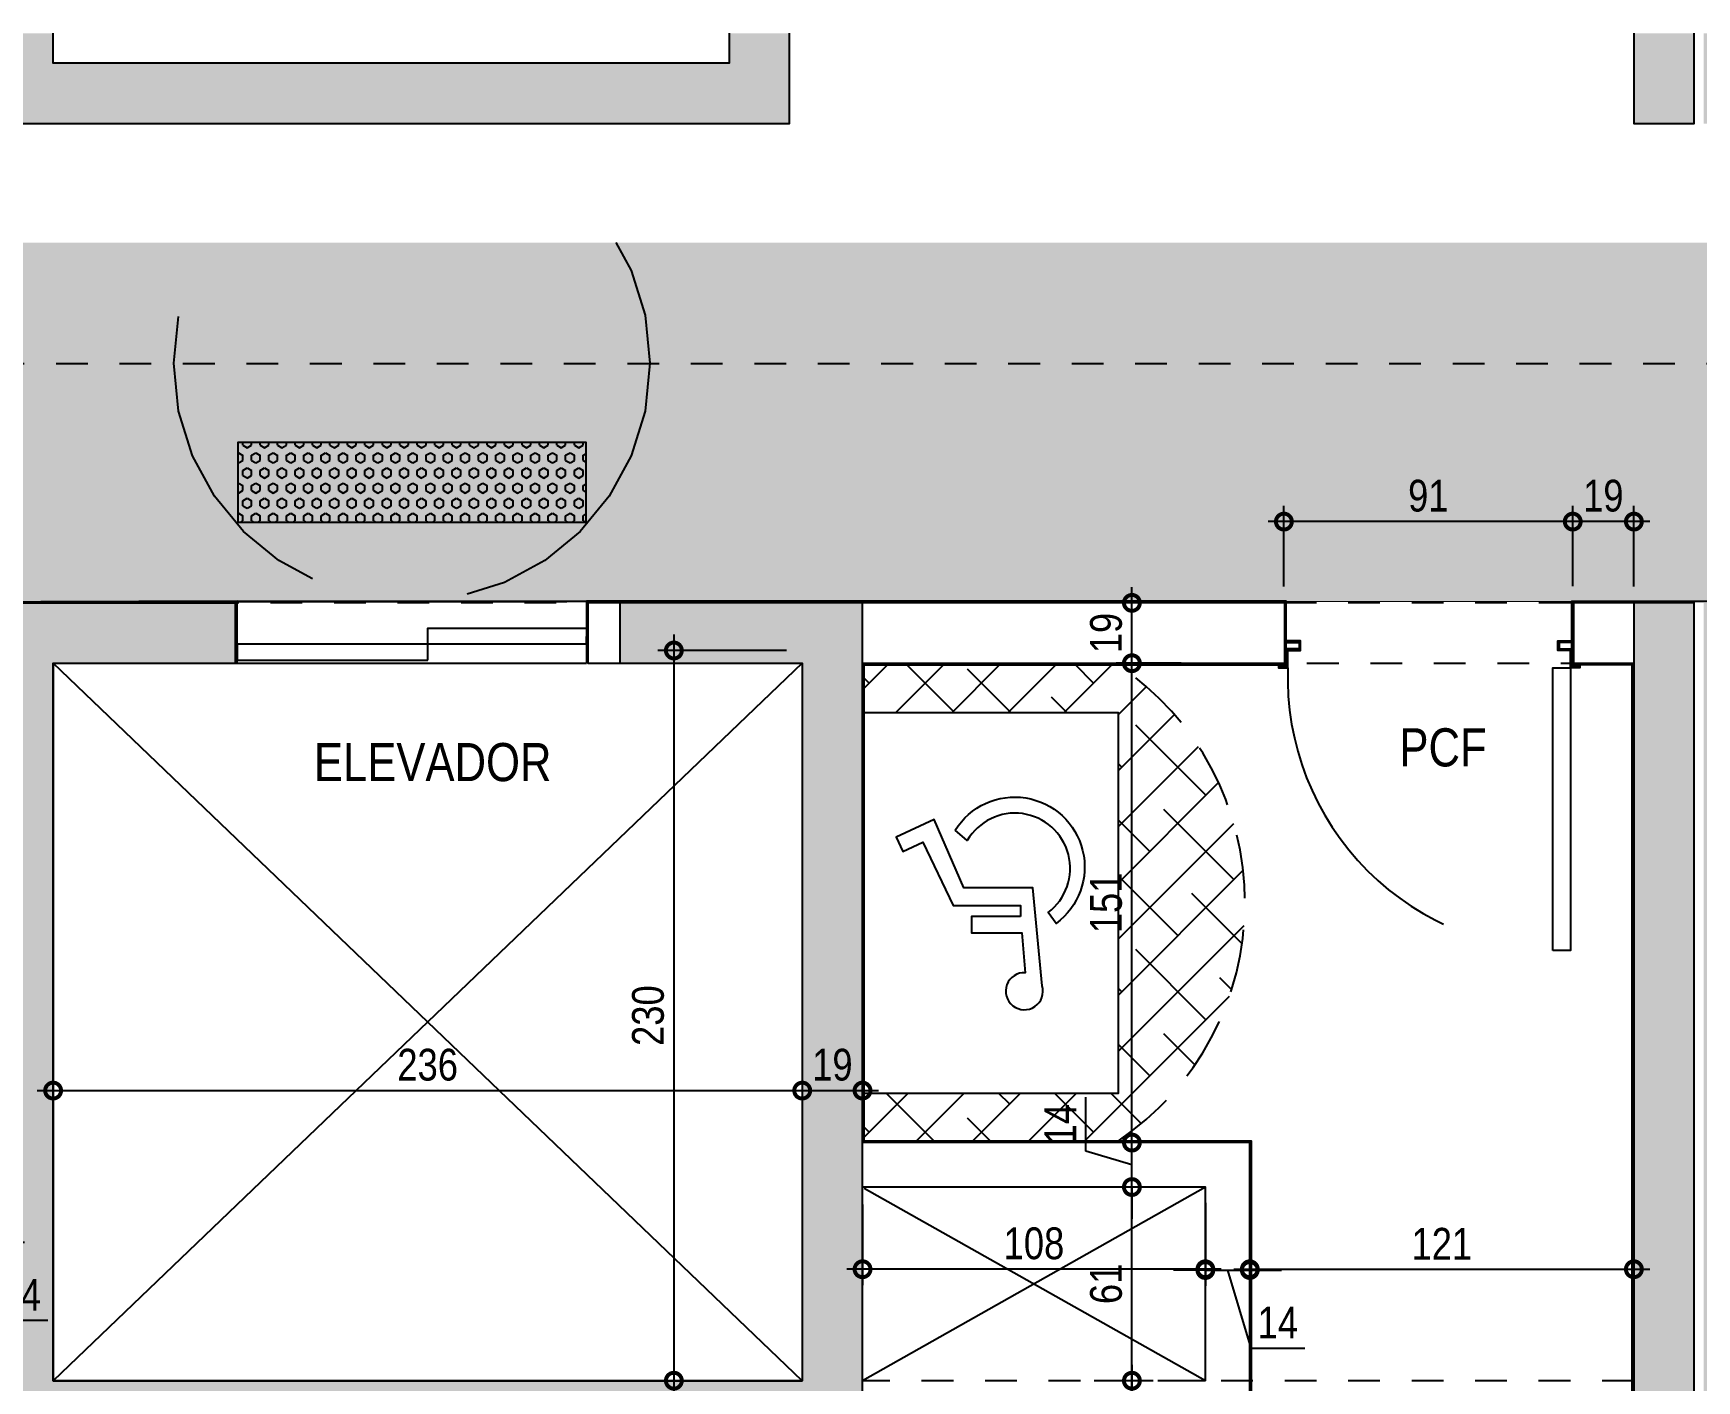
# Model space of a CAD drawing. Header units: metres. Extents: x -23 to 570, y -54 to 184.
# Drawn here: x -0.06 to 5.18, y -50 to -45.76 of the extents above; entities that cross this region are included whole.
import ezdxf
from ezdxf.enums import TextEntityAlignment as Align
from ezdxf.xclip import XClip

# ---------------------------------------------------------------- set-up
doc = ezdxf.new("R2010")
doc.units = ezdxf.units.M
doc.header["$XCLIPFRAME"] = 0
doc.header["$PDMODE"] = 35
for name, pattern in [('CIRCULAÇAO VERTICAL EMBASAMENTO$0$DASHEDX2', [1.5, 1, -0.5]), ('DASHEDX2', [1.5, 1, -0.5]), ('ESTILO_TQS_0004', [1.12, 0.5, -0.2, 0.01, -0.2, 0.01, -0.2])]:
    doc.linetypes.add(name, pattern=pattern)
for name, color, linetype in [('1', 232, 'DASHEDX2'), ('205', 232, 'ESTILO_TQS_0004'), ('4', 2, 'Continuous'), ('ARQ-DIM', 2, 'Continuous'), ('ARQ-TXT', 2, 'Continuous'), ('CIRCULAÇAO VERTICAL EMBASAMENTO$0$ARQ-ALV ACAB', 4, 'Continuous'), ('CIRCULAÇAO VERTICAL EMBASAMENTO$0$ARQ-ALV OSSO', 5, 'Continuous'), ('CIRCULAÇAO VERTICAL EMBASAMENTO$0$ARQ-AUX1', 1, 'Continuous'), ('CIRCULAÇAO VERTICAL EMBASAMENTO$0$ARQ-CAX @ 1', 1, 'Continuous'), ('CIRCULAÇAO VERTICAL EMBASAMENTO$0$ARQ-HTC', 251, 'Continuous'), ('CIRCULAÇAO VERTICAL EMBASAMENTO$0$ARQ-PRJ', 7, 'CIRCULAÇAO VERTICAL EMBASAMENTO$0$DASHEDX2'), ('CIRCULAÇAO VERTICAL EMBASAMENTO$0$ARQ-SIM', 1, 'Continuous'), ('PUC$0$ARQ-ALV ACAB', 4, 'Continuous')]:
    doc.layers.add(name, color=color, linetype=linetype)
doc.layers.add('CIRCULAÇAO VERTICAL EMBASAMENTO$0$ARQ-FORRO', color=9, linetype='Continuous', lineweight=5)
doc.styles.add('Adesa', font='ARIALN.TTF')
doc.dimstyles.new('ADESA 1-0050', dxfattribs={"dimtxt": 0.1, "dimasz": 0.1, "dimexe": 0.05, "dimexo": 0.05, "dimgap": 0.03, "dimtad": 1, "dimdec": 1, "dimlfac": 100, "dimzin": 12, "dimtxsty": 'Adesa', "dimblk": 'DOTSMALL', "dimcen": 1, "dimdle": 0.05, "dimclrd": 1, "dimclre": 1, "dimclrt": 256, "dimazin": 3, "dimtm": 1e-09, "dimtfac": 1, "dimtdec": 1, "dimtmove": 1, "dimatfit": 0, "dimldrblk": 'DOTSMALL', "dimfxl": 0.8, "dimtvp": 2, "dimtolj": 1, "dimtzin": 0, "dimarcsym": 0})

# ---------------------------------------------------------------- blocks, each defined once
blk = doc.blocks.new('_DotSmall')
at = {"color": 0, "linetype": 'ByBlock', "const_width": 0.5}
blk.add_lwpolyline([(-0.0625, 0, 1), (0.0625, 0, 1)], format="xyb", close=True, dxfattribs=at)
blk = doc.blocks.new('*D602')
at = {"layer": 'ARQ-DIM', "color": 1, "lineweight": -2, "transparency": 16777216}
for p, q in [((-0.33, -49.5104), (-0.33, -49.6138)), ((-0.19, -49.5104), (-0.19, -49.6138)), ((-0.33, -49.5638), (-0.43, -49.5638)), ((-0.33, -49.5638), (-0.19, -49.5638)), ((-0.33, -49.5638), (-0.19, -49.5638)), ((-0.26, -49.5638), (-0.1864, -49.8095)), ((-0.19, -49.5638), (-0.09, -49.5638)), ((-0.1864, -49.8095), (-0.0169, -49.8095))]:
    blk.add_line(p, q, dxfattribs=at)
at = {"layer": 'Defpoints', "color": 0, "transparency": 16777216}
for p in [(-0.33, -49.4604, 0), (-0.19, -49.4604, 0), (-0.19, -49.5638)]:
    blk.add_point(p, dxfattribs=at)
at = {"layer": 'ARQ-DIM', "color": 1, "lineweight": -2, "transparency": 16777216, "xscale": 0.1, "yscale": 0.1, "zscale": 0.1}
blk.add_blockref('_DotSmall', (-0.33, -49.5638), dxfattribs=at)
at = {"layer": 'ARQ-DIM', "color": 1, "lineweight": -2, "transparency": 16777216, "xscale": 0.1, "yscale": 0.1, "zscale": 0.1, "rotation": 180}
blk.add_blockref('_DotSmall', (-0.19, -49.5638), dxfattribs=at)
at = {"layer": 'ARQ-DIM', "transparency": 16777216, "insert": (-0.1016, -49.7292), "char_height": 0.1, "attachment_point": 5, "style": 'Adesa'}
blk.add_mtext('\\A1;14', dxfattribs=at)
blk = doc.blocks.new('*D834')
at = {"layer": 'ARQ-DIM', "color": 1, "lineweight": -2, "transparency": 16777216}
for p, q in [((1.9556, -47.65), (1.9556, -50.05)), ((2.31, -47.7), (1.9056, -47.7)), ((2.31, -50), (1.9056, -50))]:
    blk.add_line(p, q, dxfattribs=at)
at = {"layer": 'Defpoints', "color": 0, "transparency": 16777216}
for p in [(2.36, -47.7, 0), (1.9556, -50), (2.36, -50, 0)]:
    blk.add_point(p, dxfattribs=at)
at = {"layer": 'ARQ-DIM', "color": 1, "lineweight": -2, "transparency": 16777216, "xscale": 0.1, "yscale": 0.1, "zscale": 0.1}
for p, rotation in [((1.9556, -47.7), 90), ((1.9556, -50), 270)]:
    blk.add_blockref('_DotSmall', p, dxfattribs=dict(at, rotation=rotation))
at = {"layer": 'ARQ-DIM', "transparency": 16777216, "insert": (1.8745, -48.85), "char_height": 0.1, "attachment_point": 5, "rotation": 90, "style": 'Adesa'}
blk.add_mtext('\\A1;230', dxfattribs=at)
blk = doc.blocks.new('*D835')
at = {"layer": 'ARQ-DIM', "color": 1, "lineweight": -2, "transparency": 16777216}
for p, q in [((1.9556, -49.95), (1.9556, -50.24)), ((2.1067, -50), (1.9056, -50)), ((2.1067, -50.19), (1.9056, -50.19))]:
    blk.add_line(p, q, dxfattribs=at)
at = {"layer": 'Defpoints', "color": 0, "transparency": 16777216}
for p in [(2.1567, -50), (1.9556, -50.19), (2.1567, -50.19, 0)]:
    blk.add_point(p, dxfattribs=at)
at = {"layer": 'ARQ-DIM', "color": 1, "lineweight": -2, "transparency": 16777216, "xscale": 0.1, "yscale": 0.1, "zscale": 0.1}
for p, rotation in [((1.9556, -50), 90), ((1.9556, -50.19), 270)]:
    blk.add_blockref('_DotSmall', p, dxfattribs=dict(at, rotation=rotation))
at = {"layer": 'ARQ-DIM', "transparency": 16777216, "insert": (1.8745, -50.095), "char_height": 0.1, "attachment_point": 5, "rotation": 90, "style": 'Adesa'}
blk.add_mtext('\\A1;19', dxfattribs=at)
blk = doc.blocks.new('*D836')
at = {"layer": 'ARQ-DIM', "color": 1, "lineweight": -2, "transparency": 16777216}
for p, q in [((2.36, -48.8801), (2.36, -49.1362)), ((0, -48.9551), (0, -49.1362)), ((-0.05, -49.0862), (2.41, -49.0862))]:
    blk.add_line(p, q, dxfattribs=at)
at = {"layer": 'Defpoints', "color": 0, "transparency": 16777216}
for p in [(2.36, -48.8301), (0, -48.9051), (2.36, -49.0862)]:
    blk.add_point(p, dxfattribs=at)
at = {"layer": 'ARQ-DIM', "color": 1, "lineweight": -2, "transparency": 16777216, "xscale": 0.1, "yscale": 0.1, "zscale": 0.1, "rotation": 180}
blk.add_blockref('_DotSmall', (0, -49.0862), dxfattribs=at)
at = {"layer": 'ARQ-DIM', "color": 1, "lineweight": -2, "transparency": 16777216, "xscale": 0.1, "yscale": 0.1, "zscale": 0.1}
blk.add_blockref('_DotSmall', (2.36, -49.0862), dxfattribs=at)
at = {"layer": 'ARQ-DIM', "transparency": 16777216, "insert": (1.18, -49.0052), "char_height": 0.1, "attachment_point": 5, "style": 'Adesa'}
blk.add_mtext('\\A1;236', dxfattribs=at)
blk = doc.blocks.new('*D837')
at = {"layer": 'ARQ-DIM', "color": 1, "lineweight": -2, "transparency": 16777216}
for p, q in [((2.5499, -49.0301), (2.5499, -49.1362)), ((2.31, -49.0862), (2.5999, -49.0862)), ((2.36, -49.1233), (2.36, -49.1362))]:
    blk.add_line(p, q, dxfattribs=at)
at = {"layer": 'Defpoints', "color": 0, "transparency": 16777216}
for p in [(2.5499, -48.9801, 0), (2.36, -49.0733), (2.5499, -49.0862)]:
    blk.add_point(p, dxfattribs=at)
at = {"layer": 'ARQ-DIM', "color": 1, "lineweight": -2, "transparency": 16777216, "xscale": 0.1, "yscale": 0.1, "zscale": 0.1, "rotation": 180}
blk.add_blockref('_DotSmall', (2.36, -49.0862), dxfattribs=at)
at = {"layer": 'ARQ-DIM', "color": 1, "lineweight": -2, "transparency": 16777216, "xscale": 0.1, "yscale": 0.1, "zscale": 0.1}
blk.add_blockref('_DotSmall', (2.5499, -49.0862), dxfattribs=at)
at = {"layer": 'ARQ-DIM', "transparency": 16777216, "insert": (2.455, -49.0052), "char_height": 0.1, "attachment_point": 5, "style": 'Adesa'}
blk.add_mtext('\\A1;19', dxfattribs=at)
blk = doc.blocks.new('*D838')
at = {"layer": 'ARQ-DIM', "color": 1, "lineweight": -2, "transparency": 16777216}
for p, q in [((3.3986, -49.95), (3.3986, -50.2401)), ((3.4155, -50), (3.3486, -50)), ((3.4155, -50.1901), (3.3486, -50.1901))]:
    blk.add_line(p, q, dxfattribs=at)
at = {"layer": 'Defpoints', "color": 0, "transparency": 16777216}
for p in [(3.4655, -50), (3.3986, -50.1901), (3.4655, -50.1901)]:
    blk.add_point(p, dxfattribs=at)
at = {"layer": 'ARQ-DIM', "color": 1, "lineweight": -2, "transparency": 16777216, "xscale": 0.1, "yscale": 0.1, "zscale": 0.1}
for p, rotation in [((3.3986, -50), 90), ((3.3986, -50.1901), 270)]:
    blk.add_blockref('_DotSmall', p, dxfattribs=dict(at, rotation=rotation))
at = {"layer": 'ARQ-DIM', "transparency": 16777216, "insert": (3.3175, -50.095), "char_height": 0.1, "attachment_point": 5, "rotation": 90, "style": 'Adesa'}
blk.add_mtext('\\A1;19', dxfattribs=at)
blk = doc.blocks.new('*D824')
at = {"layer": 'ARQ-DIM', "color": 1, "lineweight": -2, "transparency": 16777216}
for p, q in [((4.7874, -47.4975), (4.7874, -47.244)), ((4.98, -47.4987), (4.98, -47.244)), ((5.03, -47.294), (4.7374, -47.294))]:
    blk.add_line(p, q, dxfattribs=at)
at = {"layer": 'Defpoints', "color": 0, "transparency": 16777216}
for p in [(4.7874, -47.294), (4.7874, -47.5475, 0), (4.98, -47.5487, 0)]:
    blk.add_point(p, dxfattribs=at)
at = {"layer": 'ARQ-DIM', "color": 1, "lineweight": -2, "transparency": 16777216, "xscale": 0.1, "yscale": 0.1, "zscale": 0.1, "rotation": 180}
blk.add_blockref('_DotSmall', (4.7874, -47.294), dxfattribs=at)
at = {"layer": 'ARQ-DIM', "color": 1, "lineweight": -2, "transparency": 16777216, "xscale": 0.1, "yscale": 0.1, "zscale": 0.1}
blk.add_blockref('_DotSmall', (4.98, -47.294), dxfattribs=at)
at = {"layer": 'ARQ-DIM', "transparency": 16777216, "insert": (4.8837, -47.2129), "char_height": 0.1, "attachment_point": 5, "style": 'Adesa'}
blk.add_mtext('\\A1;19', dxfattribs=at)
blk = doc.blocks.new('*D825')
at = {"layer": 'ARQ-DIM', "color": 1, "lineweight": -2, "transparency": 16777216}
for p, q in [((3.8774, -47.4987), (3.8774, -47.244)), ((4.7874, -47.4975), (4.7874, -47.244)), ((4.8374, -47.294), (3.8274, -47.294))]:
    blk.add_line(p, q, dxfattribs=at)
at = {"layer": 'Defpoints', "color": 0, "transparency": 16777216}
for p in [(3.8774, -47.294), (3.8774, -47.5487, 0), (4.7874, -47.5475, 0)]:
    blk.add_point(p, dxfattribs=at)
at = {"layer": 'ARQ-DIM', "color": 1, "lineweight": -2, "transparency": 16777216, "xscale": 0.1, "yscale": 0.1, "zscale": 0.1, "rotation": 180}
blk.add_blockref('_DotSmall', (3.8774, -47.294), dxfattribs=at)
at = {"layer": 'ARQ-DIM', "color": 1, "lineweight": -2, "transparency": 16777216, "xscale": 0.1, "yscale": 0.1, "zscale": 0.1}
blk.add_blockref('_DotSmall', (4.7874, -47.294), dxfattribs=at)
at = {"layer": 'ARQ-DIM', "transparency": 16777216, "insert": (4.3324, -47.2129), "char_height": 0.1, "attachment_point": 5, "style": 'Adesa'}
blk.add_mtext('\\A1;91', dxfattribs=at)
blk = doc.blocks.new('*D817')
at = {"layer": 'ARQ-DIM', "color": 1, "lineweight": -2, "transparency": 16777216}
for p, q in [((2.55, -49.445), (2.55, -49.6989)), ((3.63, -49.44), (3.63, -49.6989)), ((3.68, -49.6489), (2.5, -49.6489))]:
    blk.add_line(p, q, dxfattribs=at)
at = {"layer": 'Defpoints', "color": 0, "transparency": 16777216}
for p in [(2.55, -49.395, 0), (3.63, -49.39, 0), (2.55, -49.6489)]:
    blk.add_point(p, dxfattribs=at)
at = {"layer": 'ARQ-DIM', "color": 1, "lineweight": -2, "transparency": 16777216, "xscale": 0.1, "yscale": 0.1, "zscale": 0.1, "rotation": 180}
blk.add_blockref('_DotSmall', (2.55, -49.6489), dxfattribs=at)
at = {"layer": 'ARQ-DIM', "color": 1, "lineweight": -2, "transparency": 16777216, "xscale": 0.1, "yscale": 0.1, "zscale": 0.1}
blk.add_blockref('_DotSmall', (3.63, -49.6489), dxfattribs=at)
at = {"layer": 'ARQ-DIM', "transparency": 16777216, "insert": (3.09, -49.5679), "char_height": 0.1, "attachment_point": 5, "style": 'Adesa'}
blk.add_mtext('\\A1;108', dxfattribs=at)
blk = doc.blocks.new('*D818')
at = {"layer": 'ARQ-DIM', "color": 1, "lineweight": -2, "transparency": 16777216}
for p, q in [((3.63, -49.44), (3.63, -49.7014)), ((3.77, -49.44), (3.77, -49.7014)), ((3.63, -49.6514), (3.53, -49.6514)), ((3.63, -49.6514), (3.77, -49.6514)), ((3.63, -49.6514), (3.77, -49.6514)), ((3.7, -49.6514), (3.7737, -49.897)), ((3.77, -49.6514), (3.87, -49.6514)), ((3.7737, -49.897), (3.9431, -49.897))]:
    blk.add_line(p, q, dxfattribs=at)
at = {"layer": 'Defpoints', "color": 0, "transparency": 16777216}
for p in [(3.63, -49.39, 0), (3.77, -49.39, 0), (3.77, -49.6514)]:
    blk.add_point(p, dxfattribs=at)
at = {"layer": 'ARQ-DIM', "color": 1, "lineweight": -2, "transparency": 16777216, "xscale": 0.1, "yscale": 0.1, "zscale": 0.1}
blk.add_blockref('_DotSmall', (3.63, -49.6514), dxfattribs=at)
at = {"layer": 'ARQ-DIM', "color": 1, "lineweight": -2, "transparency": 16777216, "xscale": 0.1, "yscale": 0.1, "zscale": 0.1, "rotation": 180}
blk.add_blockref('_DotSmall', (3.77, -49.6514), dxfattribs=at)
at = {"layer": 'ARQ-DIM', "transparency": 16777216, "insert": (3.8584, -49.8168), "char_height": 0.1, "attachment_point": 5, "style": 'Adesa'}
blk.add_mtext('\\A1;14', dxfattribs=at)
blk = doc.blocks.new('*D819')
at = {"layer": 'ARQ-DIM', "color": 1, "lineweight": -2, "transparency": 16777216}
for p, q in [((3.77, -49.44), (3.77, -49.6989)), ((4.98, -49.4375), (4.98, -49.6989)), ((3.72, -49.6489), (5.03, -49.6489))]:
    blk.add_line(p, q, dxfattribs=at)
at = {"layer": 'Defpoints', "color": 0, "transparency": 16777216}
for p in [(3.77, -49.39, 0), (4.98, -49.3875, 0), (4.98, -49.6489)]:
    blk.add_point(p, dxfattribs=at)
at = {"layer": 'ARQ-DIM', "color": 1, "lineweight": -2, "transparency": 16777216, "xscale": 0.1, "yscale": 0.1, "zscale": 0.1, "rotation": 180}
blk.add_blockref('_DotSmall', (3.77, -49.6489), dxfattribs=at)
at = {"layer": 'ARQ-DIM', "color": 1, "lineweight": -2, "transparency": 16777216, "xscale": 0.1, "yscale": 0.1, "zscale": 0.1}
blk.add_blockref('_DotSmall', (4.98, -49.6489), dxfattribs=at)
at = {"layer": 'ARQ-DIM', "transparency": 16777216, "insert": (4.375, -49.5687), "char_height": 0.1, "attachment_point": 5, "style": 'Adesa'}
blk.add_mtext('\\A1;121', dxfattribs=at)
blk = doc.blocks.new('*D820')
at = {"layer": 'ARQ-DIM', "color": 1, "lineweight": -2, "transparency": 16777216}
for p, q in [((3.3986, -50.0501), (3.3986, -49.34)), ((3.58, -49.39), (3.3486, -49.39)), ((3.4655, -50.0001), (3.3486, -50.0001))]:
    blk.add_line(p, q, dxfattribs=at)
at = {"layer": 'Defpoints', "color": 0, "transparency": 16777216}
for p in [(3.3986, -49.39), (3.63, -49.39, 0), (3.5155, -50.0001, 0)]:
    blk.add_point(p, dxfattribs=at)
at = {"layer": 'ARQ-DIM', "color": 1, "lineweight": -2, "transparency": 16777216, "xscale": 0.1, "yscale": 0.1, "zscale": 0.1}
for p, rotation in [((3.3986, -49.39), 90), ((3.3986, -50.0001), 270)]:
    blk.add_blockref('_DotSmall', p, dxfattribs=dict(at, rotation=rotation))
at = {"layer": 'ARQ-DIM', "transparency": 16777216, "insert": (3.3175, -49.695), "char_height": 0.1, "attachment_point": 5, "rotation": 90, "style": 'Adesa'}
blk.add_mtext('\\A1;61', dxfattribs=at)
blk = doc.blocks.new('*D821')
at = {"layer": 'ARQ-DIM', "color": 1, "lineweight": -2, "transparency": 16777216}
for p, q in [((3.2534, -49.2765), (3.2534, -49.107)), ((3.3986, -49.25), (3.3986, -49.15)), ((3.6175, -49.25), (3.3486, -49.25)), ((3.3986, -49.39), (3.3986, -49.25)), ((3.3986, -49.39), (3.3986, -49.25)), ((3.3986, -49.32), (3.2534, -49.2765)), ((3.58, -49.39), (3.3486, -49.39)), ((3.3986, -49.39), (3.3986, -49.49))]:
    blk.add_line(p, q, dxfattribs=at)
at = {"layer": 'Defpoints', "color": 0, "transparency": 16777216}
for p in [(3.3986, -49.25), (3.6675, -49.25, 0), (3.63, -49.39, 0)]:
    blk.add_point(p, dxfattribs=at)
at = {"layer": 'ARQ-DIM', "color": 1, "lineweight": -2, "transparency": 16777216, "xscale": 0.1, "yscale": 0.1, "zscale": 0.1}
for p, rotation in [((3.3986, -49.25), 270), ((3.3986, -49.39), 90)]:
    blk.add_blockref('_DotSmall', p, dxfattribs=dict(at, rotation=rotation))
at = {"layer": 'ARQ-DIM', "transparency": 16777216, "insert": (3.1731, -49.1917), "char_height": 0.1, "attachment_point": 5, "rotation": 90, "style": 'Adesa'}
blk.add_mtext('\\A1;14', dxfattribs=at)
blk = doc.blocks.new('*D822')
at = {"layer": 'ARQ-DIM', "color": 1, "lineweight": -2, "transparency": 16777216}
for p, q in [((3.5535, -47.74), (3.3486, -47.74)), ((3.3986, -49.3), (3.3986, -47.69)), ((3.6175, -49.25), (3.3486, -49.25))]:
    blk.add_line(p, q, dxfattribs=at)
at = {"layer": 'Defpoints', "color": 0, "transparency": 16777216}
for p in [(3.3986, -47.74), (3.6035, -47.74, 0), (3.6675, -49.25, 0)]:
    blk.add_point(p, dxfattribs=at)
at = {"layer": 'ARQ-DIM', "color": 1, "lineweight": -2, "transparency": 16777216, "xscale": 0.1, "yscale": 0.1, "zscale": 0.1}
for p, rotation in [((3.3986, -47.74), 90), ((3.3986, -49.25), 270)]:
    blk.add_blockref('_DotSmall', p, dxfattribs=dict(at, rotation=rotation))
at = {"layer": 'ARQ-DIM', "transparency": 16777216, "insert": (3.3175, -48.495), "char_height": 0.1, "attachment_point": 5, "rotation": 90, "style": 'Adesa'}
blk.add_mtext('\\A1;151', dxfattribs=at)
blk = doc.blocks.new('*D823')
at = {"layer": 'ARQ-DIM', "color": 1, "lineweight": -2, "transparency": 16777216}
for p, q in [((3.3986, -47.79), (3.3986, -47.5)), ((3.396, -47.55), (3.3486, -47.55)), ((3.396, -47.74), (3.3486, -47.74))]:
    blk.add_line(p, q, dxfattribs=at)
at = {"layer": 'Defpoints', "color": 0, "transparency": 16777216}
for p in [(3.3986, -47.55), (3.446, -47.55, 0), (3.446, -47.74, 0)]:
    blk.add_point(p, dxfattribs=at)
at = {"layer": 'ARQ-DIM', "color": 1, "lineweight": -2, "transparency": 16777216, "xscale": 0.1, "yscale": 0.1, "zscale": 0.1}
for p, rotation in [((3.3986, -47.55), 90), ((3.3986, -47.74), 270)]:
    blk.add_blockref('_DotSmall', p, dxfattribs=dict(at, rotation=rotation))
at = {"layer": 'ARQ-DIM', "transparency": 16777216, "insert": (3.3175, -47.645), "char_height": 0.1, "attachment_point": 5, "rotation": 90, "style": 'Adesa'}
blk.add_mtext('\\A1;19', dxfattribs=at)
blk = doc.blocks.new('*U1669')
at = {"layer": 'CIRCULAÇAO VERTICAL EMBASAMENTO$0$ARQ-HTC'}
h = blk.add_hatch(dxfattribs=at)
h.set_pattern_fill('ANSI38', color=256, angle=90)
h.set_pattern_definition([(135, (28.00371, -133.90091), (-0.08838835, -0.08838835), []), (225, (28.00371, -133.90091), (-0.08838835, -0.26516504), [0.3125, -0.1875])])
h.paths.add_polyline_path([(-0.15, 0.8), (-0.15, 0), (0, 0), (0, 0.8), (1.2, 0.8), (1.2, 0), (1.35, 0), (1.35, 0.8, 0.533333)])
at = {"color": 7, "linetype": 'CIRCULAÇAO VERTICAL EMBASAMENTO$0$DASHEDX2', "ltscale": 0.2}
blk.add_lwpolyline([(1.35, 0.8), (1.35, 0), (-0.15, 0), (-0.15, 0.8, -0.533333)], format="xyb", close=True, dxfattribs=at)
at = {"flags": 128}
blk.add_lwpolyline([(0, 0), (0, 0.8), (1.2, 0.8), (1.2, 0)], close=True, dxfattribs=at)
for points in [[(0.3708, 0.2869, -1.21092), (0.6645, 0.605), (0.63, 0.5799, 1.220785), (0.4034, 0.3251)], [(0.6428, 0.493), (0.6428, 0.3378), (0.6946, 0.3378), (0.6946, 0.4964), (0.8198, 0.5078, 3.158623), (0.8613, 0.5607), (0.5527, 0.5315), (0.5527, 0.3144), (0.3374, 0.2209), (0.3925, 0.1007), (0.4376, 0.1222), (0.4087, 0.1854), (0.6078, 0.281), (0.6078, 0.493)]]:
    blk.add_lwpolyline(points, format="xyb", close=True, dxfattribs=at)
blk = doc.blocks.new('*U1670')
for points in [[(-0.91, -0.09), (-0.915, -0.09), (-0.915, -0.1), (-0.885, -0.1), (-0.885, -0.045), (-0.845, -0.045), (-0.845, -0.015), (-0.89, -0.015), (-0.89, -0.02), (-0.85, -0.02), (-0.85, -0.04), (-0.89, -0.04), (-0.89, -0.095), (-0.91, -0.095), (-0.91, -0.09)], [(0.03, -0.09), (0.035, -0.09), (0.035, -0.1), (0.005, -0.1), (0.005, -0.045), (-0.035, -0.045), (-0.035, -0.015), (0.01, -0.015), (0.01, -0.02), (-0.03, -0.02), (-0.03, -0.04), (0.01, -0.04), (0.01, -0.095), (0.03, -0.095), (0.03, -0.09)]]:
    blk.add_lwpolyline(points)
blk.add_lwpolyline([(-0.05, -0.99), (-0.05, -0.1), (0.005, -0.1), (0.005, -0.99)], close=True)
at = {"layer": 'CIRCULAÇAO VERTICAL EMBASAMENTO$0$ARQ-PRJ'}
blk.add_arc((-0.026, -0.131), 0.8596, 177.9345, 272.0655, dxfattribs=at)
blk = doc.blocks.new('*U1679')
at = {"layer": 'CIRCULAÇAO VERTICAL EMBASAMENTO$0$ARQ-HTC'}
h = blk.add_hatch(dxfattribs=at)
h.set_pattern_fill('HEX', color=256, scale=0.5)
h.set_pattern_definition([(0, (0, 10.2387), (0, 2.7496307), [1.5875, -3.175]), (120, (0, 10.2387), (-2.38125, -1.3748153), [1.5875, -3.175]), (60, (1.5875, 10.2387), (-2.38125, 1.3748153), [1.5875, -3.175])])
h.paths.add_polyline_path([(1521.89, 743.99), (1546.89, 743.99), (1546.89, 753.99), (1546.89, 853.75), (1521.89, 853.75)])
at = {"color": 252}
blk.add_lwpolyline([(1546.89, 753.99), (1546.89, 743.99), (1521.89, 743.99), (1521.89, 853.75), (1546.89, 853.75), (1546.89, 753.99)], dxfattribs=at)
blk = doc.blocks.new('CIRCULAÇAO VERTICAL EMBASAMENTO')
at = {"layer": 'CIRCULAÇAO VERTICAL EMBASAMENTO$0$ARQ-FORRO'}
h = blk.add_hatch(color=256, dxfattribs=at)
h.dxf.hatch_style = 1
h.paths.add_polyline_path([(-0.3501, 2.452), (5.5549, 2.4551), (5.555, 3.9601), (4.98, 3.96), (4.98, 4.4652), (3.8253, 4.4654), (3.8249, 9.235), (2.3249, 9.2351), (2.3249, 3.955), (-0.3501, 3.955)])
at = {"layer": 'CIRCULAÇAO VERTICAL EMBASAMENTO$0$ARQ-ALV ACAB', "elevation": 0}
for points in [[(0.58, 2.26), (0.58, 2.455), (-0.35, 2.452)], [(2.5549, -0.195), (3.7749, -0.195), (3.775, 0.755), (2.555, 0.755), (2.555, 2.255), (3.885, 2.255), (3.8849, 2.455), (1.6799, 2.455), (1.6799, 2.26)], [(4.975, -2.1163), (4.9749, 2.255), (4.785, 2.255), (4.7849, 2.455), (5.2749, 2.455)]]:
    blk.add_lwpolyline(points, dxfattribs=at)
at = {"layer": 'CIRCULAÇAO VERTICAL EMBASAMENTO$0$ARQ-ALV OSSO', "elevation": 0}
for points in [[(-0.275, 2.45), (0.575, 2.45)], [(-0.075, -3), (5.17, -3), (5.1699, 2.45), (4.7899, 2.45), (4.79, 2.26), (4.98, 2.26), (4.98, -2.81), (0, -2.81), (0, -0.19), (2.5499, -0.19), (2.55, 2.26)], [(0.575, 2.45), (0.575, 2.26)], [(2.55, 2.26), (3.88, 2.26), (3.8799, 2.45), (2.6249, 2.45), (1.6849, 2.45), (1.6849, 2.26), (2.36, 2.26)], [(0, 2.26), (0, 0)], [(0, 2.26), (0.575, 2.26)], [(2.36, 2.26), (2.36, 0)], [(3.5599, -0.19), (3.7699, -0.19), (3.77, 0.75), (2.55, 0.75)], [(3.6299, 0), (3.63, 0.61), (2.55, 0.61)], [(0, 0), (2.36, 0)]]:
    blk.add_lwpolyline(points, dxfattribs=at)
at = {"layer": 'CIRCULAÇAO VERTICAL EMBASAMENTO$0$ARQ-ALV OSSO'}
blk.add_lwpolyline([(3.6299, 0), (3.5599, 0)], dxfattribs=at)
at = {"layer": 'CIRCULAÇAO VERTICAL EMBASAMENTO$0$ARQ-AUX1'}
for p, q in [((0.58, 2.455, 0), (1.6799, 2.455, 0)), ((0.58, 2.26, 0), (1.6799, 2.26, 0))]:
    blk.add_line(p, q, dxfattribs=at)
at = {"layer": 'CIRCULAÇAO VERTICAL EMBASAMENTO$0$ARQ-AUX1', "elevation": 0}
for points in [[(1.18, 2.32), (1.18, 2.37), (1.6799, 2.37), (1.6798, 2.32)], [(1.18, 2.27), (1.18, 2.32), (0.58, 2.3199), (0.58, 2.2699)]]:
    blk.add_lwpolyline(points, close=True, dxfattribs=at)
at = {"layer": 'CIRCULAÇAO VERTICAL EMBASAMENTO$0$ARQ-FORRO', "elevation": 0}
blk.add_lwpolyline([(-0.3501, 2.452), (5.5549, 2.4551), (5.555, 3.9601), (4.98, 3.96), (4.98, 4.4652), (3.8253, 4.4654), (3.8249, 9.235), (2.3249, 9.2351), (2.3249, 3.955), (-0.3501, 3.955)], close=True, dxfattribs=at)
at = {"layer": 'CIRCULAÇAO VERTICAL EMBASAMENTO$0$ARQ-PRJ'}
blk.add_circle((1.13, 3.205, 0), 0.75, dxfattribs=at)
at = {"layer": 'CIRCULAÇAO VERTICAL EMBASAMENTO$0$ARQ-SIM', "elevation": 0}
for points in [[(2.36, 2.26), (0, 0)], [(2.36, 0), (0, 2.26)], [(3.63, 0.61), (2.5499, 0)], [(3.6299, 0), (2.555, 0.605)]]:
    blk.add_lwpolyline(points, dxfattribs=at)
at = {"color": 252, "xscale": -0.01000000000000001, "yscale": 0.01000000000000001, "zscale": 0.01000000000000001, "rotation": 270}
blk.add_blockref('*U1679', (-6.8577, -12.5142, 0), dxfattribs=at)
at = {"layer": 'CIRCULAÇAO VERTICAL EMBASAMENTO$0$ARQ-CAX @ 1'}
blk.add_blockref('*U1670', (4.775, 2.345, 0), dxfattribs=at)
at = {"layer": 'CIRCULAÇAO VERTICAL EMBASAMENTO$0$ARQ-SIM', "rotation": 270.0000000647859}
blk.add_blockref('*U1669', (2.555, 2.105, 0), dxfattribs=at)
blk = doc.blocks.new('PUC')
at = {"layer": 'PUC$0$ARQ-ALV ACAB'}
ref = blk.add_blockref('CIRCULAÇAO VERTICAL EMBASAMENTO', (0, -50), dxfattribs=at)
XClip(ref).set_block_clipping_path([(-1.0082648843, -4.746916672), (7.1002981665, 3.5851051263)])
blk = doc.blocks.new('est-lo-07-6sb-r00')
at = {"layer": '4'}
h = blk.add_hatch(color=8, dxfattribs=at)
h.dxf.hatch_style = 1
h.paths.add_polyline_path([(213.004314, 592.98646), (232.004314, 592.98646), (232.004314, 743.98646), (213.004314, 743.98646)], flags=17)
h.paths.add_polyline_path([(517.003016, 942.98646), (353.003016, 942.98646), (353.003016, 923.986062), (498.003016, 923.986062), (498.003016, 465.008359), (498.003039, 465.008359), (498.003039, 450.008359), (498.003039, 395.98646), (517.003016, 395.98646)])
h.paths.add_polyline_path([(3672.003309, 253.001099), (3672.003309, 388.001099), (3637.003309, 388.001099), (3637.003309, 253.001099)])
h.paths.add_polyline_path([(3637.003309, 942.98646), (3637.003194, 872.98646), (3653.003309, 872.98646), (3653.003309, 599.001099), (3637.003309, 599.001099), (3637.003309, 539.001099), (3672.003309, 539.001099), (3672.003309, 942.98646)])
h.paths.add_polyline_path([(3672.003424, 102.001099), (3637.003309, 102.001099), (3637.003309, 42.001099), (3653.003307, 42.001099), (3653.003307, -229.998901), (3637.003309, -229.998901), (3637.003309, -299.998901), (3672.003424, -299.998901)])
h.paths.add_polyline_path([(3075.003309, -299.999844), (3110.003309, -299.999844), (3110.003309, -199.999844), (3075.003309, -199.999844)])
h.paths.add_polyline_path([(3075.003309, 270.500177), (3110.003309, 270.500177), (3110.003309, 370.500177), (3075.003309, 370.500177)])
h.paths.add_polyline_path([(520.003309, 942.98646), (520.003309, 395.98646), (555.003309, 395.98646), (555.003309, 451.98646), (539.003309, 451.98646), (539.003309, 872.98646), (555.003309, 872.98646), (555.003309, 942.98646)])
h.paths.add_polyline_path([(-2102.995138, 253.000177), (-2102.995138, 388.000177), (-2137.995138, 388.000177), (-2137.995138, 253.000177)])
h.paths.add_polyline_path([(-2137.995138, 101.999935), (-2137.995138, -299.999844), (-2102.995138, -299.999844), (-2102.995138, -229.999844), (-2118.995138, -229.999844), (-2118.995138, 41.999935), (-2102.995138, 41.999935), (-2102.995138, 101.999935)])
h.paths.add_polyline_path([(-2137.995141, 942.98646), (-2137.995141, 538.988972), (-2102.995141, 538.988972), (-2102.995141, 598.988972), (-2118.995141, 598.988972), (-2118.995141, 872.98646), (-2102.995141, 872.98646), (-2102.995141, 942.98646)])
h.paths.add_polyline_path([(520.003309, 245.003526), (520.003309, -299.999844), (555.003309, -299.999844), (555.003309, -229.999844), (539.003309, -229.999844), (539.003309, 185.003526), (555.003309, 185.003526), (555.003309, 245.003526)])
h.paths.add_polyline_path([(-34.995574, 942.98646), (-34.995574, 872.98646), (-18.995574, 872.98646), (-18.995574, 455.98646), (-34.995574, 455.98646), (-34.995574, 395.98646), (232.004426, 395.98646), (232.004426, 481.98646), (213.004426, 481.98646), (213.004426, 414.98646), (0.004426, 414.98646), (0.004426, 923.98646), (213.004426, 923.98646), (213.004426, 854.98646), (232.004426, 854.98646), (232.004426, 923.98646), (252.004426, 923.98646), (252.004426, 942.98646)])
h.paths.add_polyline_path([(3075.003309, 842.98646), (3110.003309, 842.98646), (3110.003309, 942.98646), (3075.003309, 942.98646)])
h.paths.add_polyline_path([(2530.003309, -299.999844), (2570.003309, -299.999844), (2570.003309, -199.999844), (2530.003309, -199.999844)])
h.paths.add_polyline_path([(2530.003309, 145.003526), (2570.003309, 145.003526), (2570.003309, 245.003526), (2530.003309, 245.003526)])
h.paths.add_polyline_path([(2530.003309, 395.98646), (2570.003309, 395.98646), (2570.003309, 495.98646), (2530.003309, 495.98646)])
h.paths.add_polyline_path([(2530.003309, 842.98646), (2570.003309, 842.98646), (2570.003309, 942.98646), (2530.003309, 942.98646)])
h.paths.add_polyline_path([(1995.003309, -299.999844), (2030.003309, -299.999844), (2030.003309, -199.999844), (1995.003309, -199.999844)])
h.paths.add_polyline_path([(1995.003309, 145.003526), (2030.003309, 145.003526), (2030.003309, 245.003526), (1995.003309, 245.003526)])
h.paths.add_polyline_path([(1995.003309, 395.98646), (2030.003309, 395.98646), (2030.003309, 495.98646), (1995.003309, 495.98646)])
h.paths.add_polyline_path([(1995.003309, 842.98646), (2030.003309, 842.98646), (2030.003309, 942.98646), (1995.003309, 942.98646)])
h.paths.add_polyline_path([(1460.003309, -299.999844), (1495.003309, -299.999844), (1495.003309, -199.999844), (1460.003309, -199.999844)])
h.paths.add_polyline_path([(1460.003309, 145.003526), (1495.003309, 145.003526), (1495.003309, 245.003526), (1460.003309, 245.003526)])
h.paths.add_polyline_path([(1460.176641, 395.98646), (1495.176641, 395.98646), (1495.176641, 495.98646), (1460.176641, 495.98646)])
h.paths.add_polyline_path([(1460.003309, 842.98646), (1495.003309, 842.98646), (1495.003309, 942.98646), (1460.003309, 942.98646)])
h.paths.add_polyline_path([(925.003309, -299.999844), (960.003309, -299.999844), (960.003309, -199.999844), (925.003309, -199.999844)])
h.paths.add_polyline_path([(925.003309, 145.003526), (960.003309, 145.003526), (960.003309, 245.003526), (925.003309, 245.003526)])
h.paths.add_polyline_path([(925.003309, 395.98646), (960.003309, 395.98646), (960.003309, 495.98646), (925.003309, 495.98646)])
h.paths.add_polyline_path([(925.003309, 842.98646), (960.003309, 842.98646), (960.003309, 942.98646), (925.003309, 942.98646)])
h.paths.add_polyline_path([(-1582.999721, -299.999844), (-1547.999721, -299.999844), (-1547.999721, -199.999844), (-1582.999721, -199.999844)])
h.paths.add_polyline_path([(-500.999721, -299.999844), (-465.999721, -299.999844), (-465.999721, -199.999844), (-500.999721, -199.999844)])
h.paths.add_polyline_path([(-1042.999721, -299.999844), (-1002.999721, -299.999844), (-1002.999721, -199.999844), (-1042.999721, -199.999844)])
h.paths.add_polyline_path([(-500.999721, 145.003526), (-465.999721, 145.003526), (-465.999721, 245.003526), (-500.999721, 245.003526)])
h.paths.add_polyline_path([(-1042.999721, 145.003526), (-1002.999721, 145.003526), (-1002.999721, 245.003526), (-1042.999721, 245.003526)])
h.paths.add_polyline_path([(-500.999721, 395.98646), (-465.999721, 395.98646), (-465.999721, 495.98646), (-500.999721, 495.98646)])
h.paths.add_polyline_path([(-1042.999721, 395.98646), (-1002.999721, 395.98646), (-1002.999721, 495.98646), (-1042.999721, 495.98646)])
h.paths.add_polyline_path([(-1582.999721, 270.500177), (-1547.999721, 270.500177), (-1547.999721, 370.500177), (-1582.999721, 370.500177)])
h.paths.add_polyline_path([(-500.999721, 842.98646), (-465.999721, 842.98646), (-465.999721, 942.98646), (-500.999721, 942.98646)])
h.paths.add_polyline_path([(-1042.999721, 842.98646), (-1002.999721, 842.98646), (-1002.999721, 942.98646), (-1042.999721, 942.98646)])
h.paths.add_polyline_path([(-1582.999721, 842.98646), (-1547.999721, 842.98646), (-1547.999721, 942.98646), (-1582.999721, 942.98646)])
h.paths.add_polyline_path([(-35, 245.003526), (-35, 185.003526), (-19, 185.003526), (-19, -230), (-35, -230), (-35, -300), (517, -300), (517, 245), (498, 245), (498, -281), (0, -281), (0, -19), (255, -19), (255, 245.003526), (178.5, 245.003526), (178.5, 226.003526), (236, 226.003526), (236, 0), (0, 0), (0, 226.003526), (57.5, 226.003526), (57.5, 245.003526)])
at = {"layer": '1'}
for points in [[(178.5, 245.003526), (57.5, 245.003526)], [(498.003016, 245), (255, 245.003526)], [(57.5, 226.003526), (178.5, 226.003526)], [(255, 226.003526), (498, 226)], [(323.623196, -0.004679), (255, -0.004679)], [(498, -0.004679), (323.623196, -0.004679)]]:
    blk.add_lwpolyline(points, dxfattribs=at)
at = {"layer": '205'}
blk.add_line((-2259.087141, 320.423392), (3872.599049, 320.423392), dxfattribs=at)
at = {"layer": '4', "linetype": 'Continuous'}
for points in [[(-34.995574, 942.98646), (-34.995574, 872.98646), (-18.995574, 872.98646), (-18.995574, 455.98646), (-34.995574, 455.98646), (-34.995574, 395.98646), (232.004426, 395.98646), (232.004426, 481.98646), (213.004426, 481.98646), (213.004426, 414.98646), (0.004426, 414.98646), (0.004426, 923.98646), (213.004426, 923.98646), (213.004426, 854.98646), (232.004426, 854.98646), (232.004426, 923.98646), (252.004426, 923.98646), (252.004426, 942.98646), (-34.995574, 942.98646)], [(517.003016, 942.98646), (353.003016, 942.98646), (353.003016, 923.986062), (498.003016, 923.986062), (498.003016, 465.008359), (498.003039, 465.008359), (498.003039, 450.008359), (498.003039, 450.008359), (498.003039, 395.98646), (517.003016, 395.98646), (517.003016, 942.98646)], [(-35, 245.003526), (-35, 185.003526), (-19, 185.003526), (-19, -230), (-35, -230), (-35, -300), (517, -300), (517, 245), (498, 245), (498, -281), (0, -281), (0, -19), (255, -19), (255, 245.003526), (178.5, 245.003526), (178.5, 226.003526), (236, 226.003526), (236, 0), (0, 0), (0, 226.003526), (57.5, 226.003526), (57.5, 245.003526), (-35, 245.003526)]]:
    blk.add_lwpolyline(points, dxfattribs=at)

msp = doc.modelspace()

# ---------------------------------------------------------------- block references
msp.add_blockref('PUC', (0, 0))
at = {"linetype": 'Continuous'}
ref = msp.add_blockref('est-lo-07-6sb-r00', (0, -50), dxfattribs=dict(at, xscale=0.01, yscale=0.01, zscale=0.01))
XClip(ref).set_block_clipping_path([(-2376.9387453747, -332.406408919), (3843.2300762764, 424.4148867243)])

# ---------------------------------------------------------------- texts
at = {"layer": 'ARQ-TXT', "style": 'Adesa'}
for s, p in [('PCF', (4.3787, -48.005)), ('ELEVADOR', (1.1958, -48.0514))]:
    msp.add_text(s, height=0.12, dxfattribs=at).set_placement(p, align=Align.MIDDLE)

# ---------------------------------------------------------------- dimensions: what is measured, and where the dimension line sits
at = {"layer": 'ARQ-DIM'}
for base, p1, p2, angle, picture, middle in [((3.8774, -47.294), (4.7874, -47.5475, 0), (3.8774, -47.5487, 0), 180, '*D825', (4.3324, -47.2129)), ((3.3986, -47.55), (3.446, -47.74, 0), (3.446, -47.55, 0), 270, '*D823', (3.3175, -47.645)), ((1.9556, -50, 0), (2.36, -47.7, 0), (2.36, -50, 0), 270, '*D834', (1.8745, -48.85, 0)), ((3.3986, -47.74, 0), (3.6675, -49.25, 0), (3.6035, -47.74), 270, '*D822', (3.3175, -48.495, 0)), ((2.36, -49.0862), (0, -48.9051), (2.36, -48.8301), 180, '*D836', (1.18, -49.0052)), ((2.5499, -49.0862), (2.36, -49.0733), (2.5499, -48.9801, 0), 180, '*D837', (2.455, -49.0052)), ((3.3986, -49.25, 0), (3.63, -49.39, 0), (3.6675, -49.25, 0), 270, '*D821', (3.1731, -49.2465, 0)), ((3.3986, -49.39, 0), (3.5155, -50.0001), (3.63, -49.39, 0), 270, '*D820', (3.3175, -49.695, 0)), ((2.55, -49.6489, 0), (3.63, -49.39, 0), (2.55, -49.395), 180, '*D817', (3.09, -49.5679, 0)), ((3.77, -49.6514), (3.63, -49.39, 0), (3.77, -49.39, 0), 180, '*D818', (3.8037, -49.8168)), ((4.98, -49.6489, 0), (3.77, -49.39, 0), (4.98, -49.3875, 0), 180, '*D819', (4.375, -49.5687, 0)), ((3.3986, -50.1901), (3.4655, -50), (3.4655, -50.1901), 270, '*D838', (3.3175, -50.095))]:
    dim = msp.add_linear_dim(base=base, p1=p1, p2=p2, angle=angle, dimstyle='ADESA 1-0050', dxfattribs=at)
    dim.commit()
    dim.dimension.update_dxf_attribs({"geometry": picture, "text_midpoint": middle})
dim = msp.add_linear_dim(base=(4.7874, -47.294), p1=(4.98, -47.5487, 0), p2=(4.7874, -47.5475, 0), angle=180, dimstyle='ADESA 1-0050', override={"dimdec": 0}, dxfattribs=at)
dim.commit()
dim.dimension.update_dxf_attribs({"geometry": '*D824', "text_midpoint": (4.8837, -47.2129)})
dim = msp.add_linear_dim(base=(-0.19, -49.5638), p1=(-0.33, -49.4604, 0), p2=(-0.19, -49.4604, 0), dimstyle='ADESA 1-0050', dxfattribs=at)
dim.commit()
dim.dimension.update_dxf_attribs({"geometry": '*D602', "text_midpoint": (-0.1564, -49.7292)})
dim = msp.add_linear_dim(base=(1.9556, -50.19, 0), p1=(2.1567, -50, 0), p2=(2.1567, -50.19, 0), angle=270, dimstyle='ADESA 1-0050', dxfattribs=at)
dim.commit()
dim.dimension.update_dxf_attribs({"geometry": '*D835', "text_midpoint": (1.9556, -50.095, 0), "dimtype": 160})

doc.saveas('drawing.dxf')
